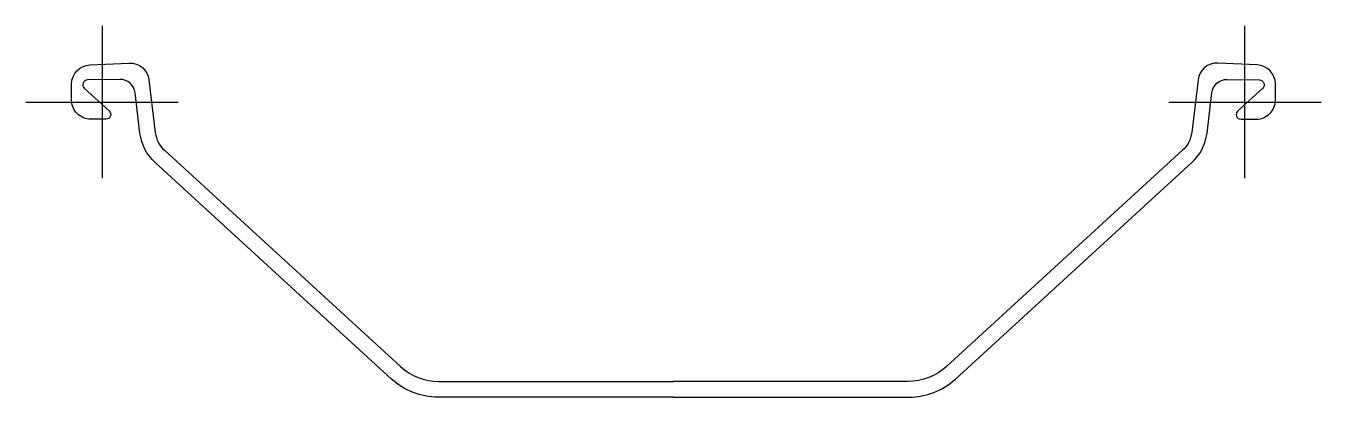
# Model space of a CAD drawing. Header units: millimetres. Extents: x -40 to 640, y -155 to 40.
import ezdxf

# ---------------------------------------------------------------- set-up
doc = ezdxf.new("R2010")
doc.units = ezdxf.units.MM
doc.header["$LTSCALE"] = 0.2

msp = doc.modelspace()

# ---------------------------------------------------------------- linework, layer by layer
at = {"flags": 128}
for points in [[(300, -155), (176.32401, -155, -0.187612), (152.00272, -145.54199), (27.82867, -31.7572, -0.179299), (19.89639, -16.30371), (17.35962, 4.83582, 0.384328), (9.28558, 11.88171), (-7.69882, 11.60339, 0.679133), (-9.34158, 7.25586), (3.72787, -4.6521, -0.685109), (2.04407, -9.00024), (-5.99991, -9.00024, -0.414214), (-15.99991, 0.99976), (-15.99991, 9.47205, -0.400421), (-6.47339, 19.46106), (14.198, 20.44067, -0.393254), (24.60022, 11.64307), (27.9277, -16.08643, 0.179297), (32.68707, -25.35828), (156.61575, -138.91815, 0.187591), (176.88354, -146.79993), (300, -146.79993)], [(300, -155), (423.67599, -155, 0.187612), (447.99728, -145.54199), (572.17133, -31.7572, 0.179299), (580.10361, -16.30371), (582.64038, 4.83582, -0.384328), (590.71442, 11.88171), (607.69882, 11.60339, -0.679133), (609.34158, 7.25586), (596.27213, -4.6521, 0.685109), (597.95593, -9.00024), (605.99991, -9.00024, 0.414214), (615.99991, 0.99976), (615.99991, 9.47205, 0.400421), (606.47339, 19.46106), (585.802, 20.44067, 0.393254), (575.39978, 11.64307), (572.0723, -16.08643, -0.179297), (567.31293, -25.35828), (443.38425, -138.91815, -0.187591), (423.11646, -146.79993), (300, -146.79993)]]:
    msp.add_lwpolyline(points, format="xyb", dxfattribs=at)
at = {"layer": 'DEFPOINTS'}
for p, q in [((0, 40), (0, -40)), ((600, -40), (600, 40))]:
    msp.add_line(p, q, dxfattribs=at)
at = {"layer": 'DEFPOINTS', "flags": 128}
for points in [[(-40, 0), (0, 0), (40, 0)], [(560, 0), (600, 0), (640, 0)]]:
    msp.add_lwpolyline(points, dxfattribs=at)

doc.saveas('drawing.dxf')
